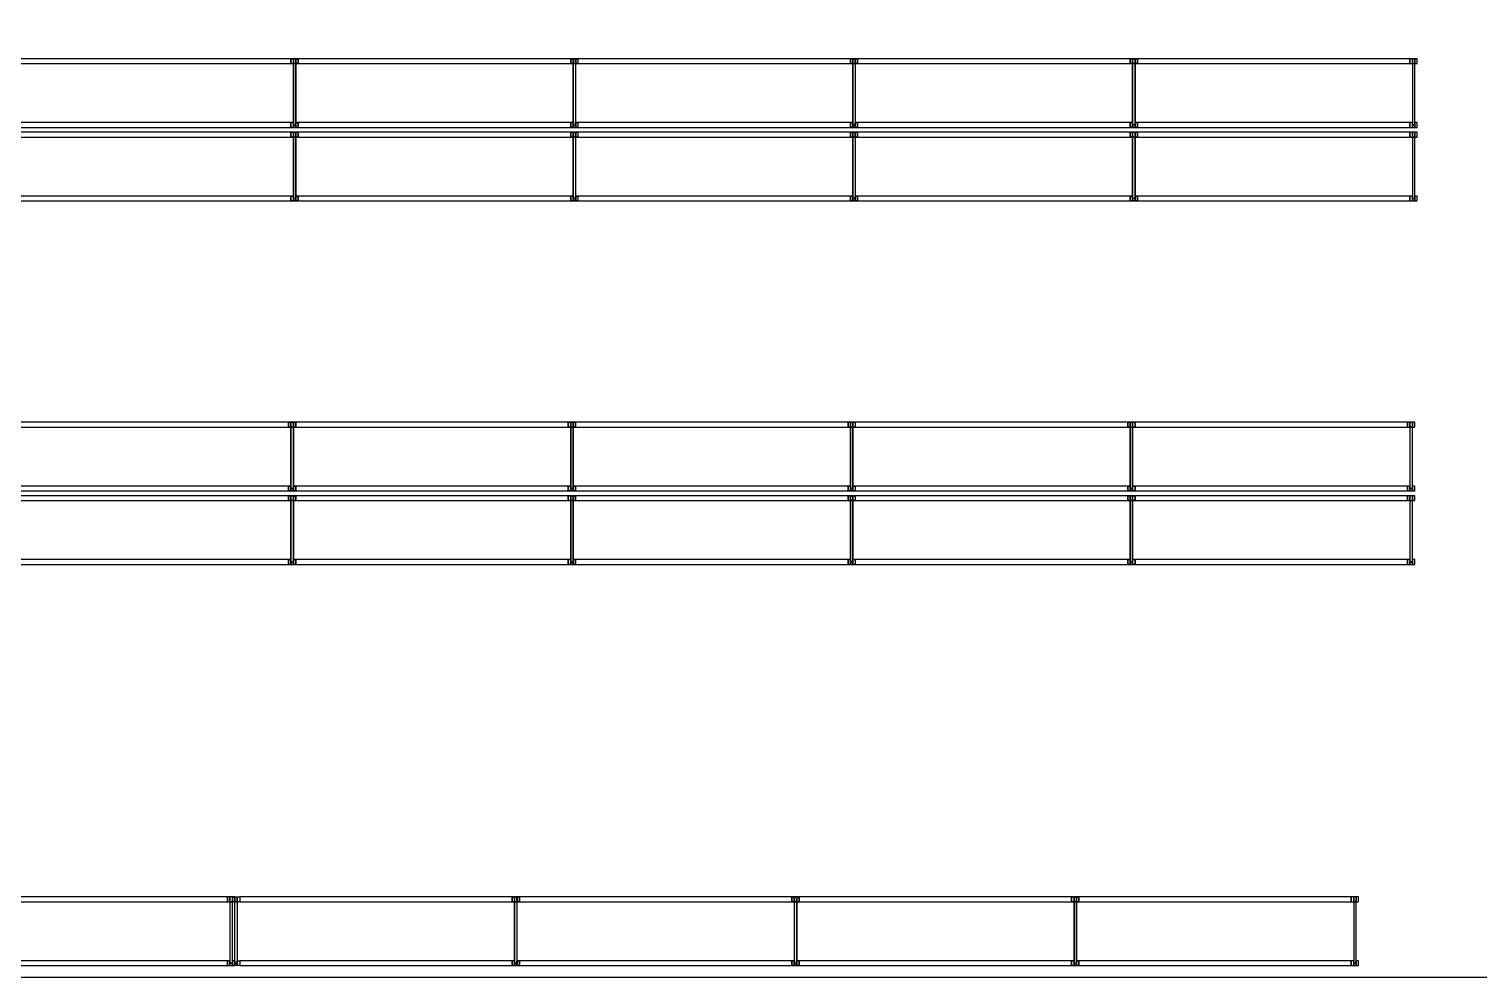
# Model space of a CAD drawing. Header units: millimetres. Extents: x 298 to 399, y 221 to 238.
# Drawn here: x 312.93 to 325.65, y 220.62 to 228.93 of the extents above; entities that cross this region are included whole.
import ezdxf

# ---------------------------------------------------------------- set-up
doc = ezdxf.new("R2010")
doc.units = ezdxf.units.MM
doc.layers.add('diagonal s1000', color=5, linetype='Continuous')

# ---------------------------------------------------------------- blocks, each defined once
blk = doc.blocks.new('A$C7a458910')
at = {"layer": 'diagonal s1000', "color": 142}
for points in [[(0.026, -2.249), (0.026, -2.291), (0.005, -2.291), (0.005, -2.249)], [(0.048, -2.249), (0.048, -2.291), (0.026, -2.291), (0.026, -2.249)], [(0.069, -2.249), (0.069, -2.291), (0.048, -2.291), (0.048, -2.249)], [(2.458, -2.249), (2.458, -2.291), (0.069, -2.291), (0.069, -2.249)], [(2.458, -2.249), (2.458, -2.291), (2.479, -2.291), (2.479, -2.249)], [(2.479, -2.249), (2.479, -2.291), (2.5, -2.291), (2.5, -2.249)], [(2.5, -2.249), (2.5, -2.291), (2.521, -2.291), (2.521, -2.249)], [(0.026, -2.83), (0.026, -2.291), (0.048, -2.291), (0.048, -2.83)], [(2.5, -2.83), (2.5, -2.291), (2.479, -2.291), (2.479, -2.83)], [(0.026, -2.809), (0.026, -2.851), (0.005, -2.851), (0.005, -2.809)], [(0.048, -2.83), (0.048, -2.851), (0.026, -2.851), (0.026, -2.83)], [(0.069, -2.809), (0.069, -2.851), (0.048, -2.851), (0.048, -2.809)], [(2.458, -2.809), (2.458, -2.851), (0.069, -2.851), (0.069, -2.809)], [(2.458, -2.809), (2.458, -2.851), (2.479, -2.851), (2.479, -2.809)], [(2.479, -2.83), (2.479, -2.851), (2.5, -2.851), (2.5, -2.83)], [(2.5, -2.809), (2.5, -2.851), (2.521, -2.851), (2.521, -2.809)]]:
    blk.add_lwpolyline(points, close=True, dxfattribs=at)

msp = doc.modelspace()

# ---------------------------------------------------------------- linework, layer by layer
msp.add_line((298.18, 220.62), (398.987, 220.62))
msp.add_lwpolyline([(298.18, 237.127), (298.18, 220.62), (398.987, 220.62), (398.987, 237.127)], close=True)

# ---------------------------------------------------------------- block references
at = {"linetype": 'ByBlock', "xscale": -1}
for p in [(315.3, 230.922), (317.753, 230.922), (320.205, 230.922), (322.657, 230.922), (325.11, 230.922), (315.3, 230.277), (317.753, 230.277), (320.205, 230.277), (322.657, 230.277), (325.11, 230.277), (315.279, 227.734), (317.731, 227.734), (320.184, 227.734), (322.636, 227.734), (325.089, 227.734), (315.279, 227.089), (317.731, 227.089), (320.184, 227.089), (322.636, 227.089), (325.089, 227.089), (314.744, 223.571), (317.239, 223.571), (319.691, 223.571), (322.144, 223.571), (324.596, 223.571)]:
    msp.add_blockref('A$C7a458910', p, dxfattribs=at)

doc.saveas('drawing.dxf')
